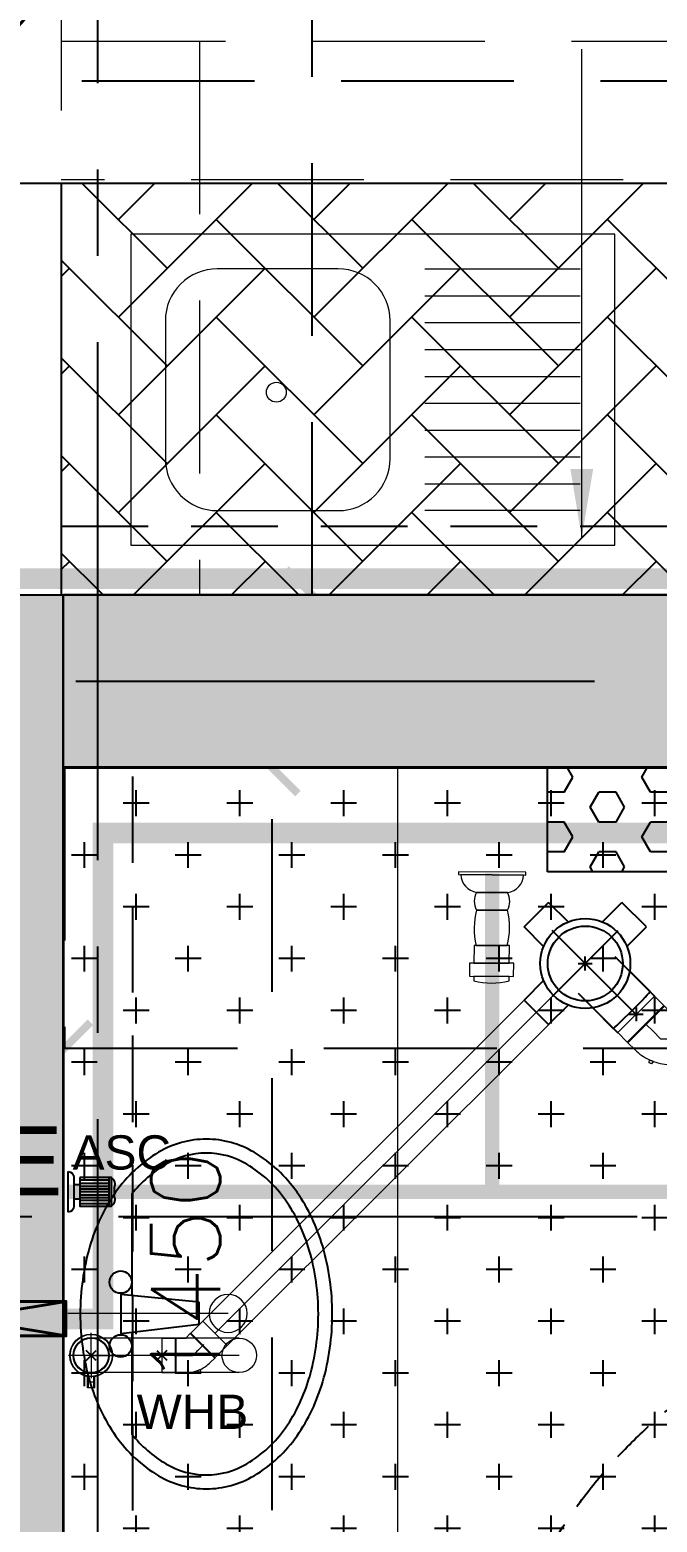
# Model space of a CAD drawing. Header units: millimetres. Extents: x 1135099 to 1230264, y -5736945 to -5695799.
# Drawn here: x 1209802 to 1210709, y -5723017 to -5720856 of the extents above; entities that cross this region are included whole.
import ezdxf

# ---------------------------------------------------------------- set-up
doc = ezdxf.new("R2010")
doc.units = ezdxf.units.MM
doc.header["$LTSCALE"] = 1000
doc.header["$MEASUREMENT"] = 0
for name, pattern in [('2BHK-A - FRONT$1$( Hidden )', [0.375, 0.25, -0.125]), ('2BHK-A - FRONT$1$AUDIT_D_120904163729-0', [0]), ('2BHK-A - FRONT$1$HIDDEN', [0.375, 0.25, -0.125]), ('AUDIT_D_120904163729-0', [0]), ('T8(T9 IS SIMILAR) - DIMENSION & TEXTING$0$( Hidden )', [0.375, 0.25, -0.125]), ('T8(T9 IS SIMILAR) - DIMENSION & TEXTING$0$1', [0]), ('T8(T9 IS SIMILAR) - DIMENSION & TEXTING$0$3BHK-D$0$HIDDEN', [0.375, 0.25, -0.125]), ('T8(T9 IS SIMILAR) - DIMENSION & TEXTING$0$CENTERX2', [101.6, 63.5, -12.7, 12.7, -12.7]), ('T8(T9 IS SIMILAR) - DIMENSION & TEXTING$0$HIDDEN', [0.375, 0.25, -0.125]), ('T8(T9 IS SIMILAR) - DIMENSION & TEXTING$1$AUDIT_D_120904163729-0', [0]), ('T8(T9 IS SIMILAR)$0$$0$HIDDEN', [0.375, 0.25, -0.125]), ('T8(T9 IS SIMILAR)$0$HIDDEN', [0.375, 0.25, -0.125]), ('T8_REFUGE COLUMNS$0$CENTER2', [1.125, 0.75, -0.125, 0.125, -0.125])]:
    doc.linetypes.add(name, pattern=pattern)
doc.layers.get('0').update_dxf_attribs({"linetype": 'AUDIT_D_120904163729-0'})
for name, color, linetype in [('2BHK-A - FRONT$0$$0$LEDGE WALL', 5, 'Continuous'), ('2BHK-A - FRONT$0$a-KIT FIX', 251, 'Continuous'), ('2BHK-A - FRONT$0$A-SANITARY', 2, 'Continuous'), ('2BHK-A - FRONT$0$A-SERVICES CUTOUT', 8, 'Continuous'), ('2BHK-A - FRONT$0$A-TOI SUNK 50MM', 8, 'Continuous'), ('2BHK-A - FRONT$1$A-DECK SUNK 125', 8, 'Continuous'), ('2BHK-A - FRONT$1$A-HATCH -160', 251, '2BHK-A - FRONT$1$AUDIT_D_120904163729-0'), ('T8(T9 IS SIMILAR) - DIMENSION & TEXTING$0$A-DIMENSIONS', 2, 'T8(T9 IS SIMILAR) - DIMENSION & TEXTING$0$HIDDEN'), ('T8(T9 IS SIMILAR) - DIMENSION & TEXTING$0$A-FIRE FIGHTING', 7, 'T8(T9 IS SIMILAR) - DIMENSION & TEXTING$1$AUDIT_D_120904163729-0'), ('T8(T9 IS SIMILAR) - DIMENSION & TEXTING$0$A-PLUMBING', 7, 'T8(T9 IS SIMILAR) - DIMENSION & TEXTING$1$AUDIT_D_120904163729-0'), ('T8(T9 IS SIMILAR) - DIMENSION & TEXTING$0$KITCHEN BLOCK', 255, 'Continuous'), ('T8(T9 IS SIMILAR) - DIMENSION & TEXTING$0$pl-75 dia waste pipe', 3, 'Continuous'), ('T8(T9 IS SIMILAR) - DIMENSION & TEXTING$0$pl-75 dia waste pipe1', 3, 'Continuous'), ('T8(T9 IS SIMILAR) - DIMENSION & TEXTING$0$PL-FITTINGS', 5, 'Continuous'), ('T8(T9 IS SIMILAR) - DIMENSION & TEXTING$0$U-TI-75MM WASTE WATER PIPE', 3, 'Continuous'), ('T8(T9 IS SIMILAR) - DIMENSION & TEXTING$0$U-TI-BOILER', 1, 'T8(T9 IS SIMILAR) - DIMENSION & TEXTING$0$1'), ('T8(T9 IS SIMILAR) - DIMENSION & TEXTING$0$U-TI-TEXT', 7, 'Continuous'), ('T8(T9 IS SIMILAR) - DIMENSION & TEXTING$0$U-TI-WS', 5, 'Continuous'), ('T8_REFUGE COLUMNS$0$A-CENTERLINE', 193, 'T8_REFUGE COLUMNS$0$CENTER2'), ('T8_REFUGE COLUMNS$1$A-RCC COLS', 3, 'Continuous'), ('T8_TYPICAL COLUMNS$0$A-RCC COLS', 3, 'Continuous')]:
    doc.layers.add(name, color=color, linetype=linetype)
for name, color, linetype, lineweight in [('2BHK-A - FRONT$1$a-TOI-fixtures', 251, 'Continuous', 0), ('T8(T9 IS SIMILAR) - DIMENSION & TEXTING$0$furn-1', 7, 'Continuous', 0), ('T8(T9 IS SIMILAR) - DIMENSION & TEXTING$0$pl-50dia waste pie', 6, 'Continuous', 0), ('T8(T9 IS SIMILAR) - DIMENSION & TEXTING$0$pl-50dia waste pipe1', 6, 'Continuous', 0), ('T8(T9 IS SIMILAR) - DIMENSION & TEXTING$0$U-IPD-WS-FIRE', 1, 'Continuous', 40), ('T8(T9 IS SIMILAR) - DIMENSION & TEXTING$0$U-IPD-WS-TEXT', 7, 'Continuous', 0), ('T8(T9 IS SIMILAR) - DIMENSION & TEXTING$1$R0-18-10-2014-T1-1st Podium Floor Plan$0$Text', 2, 'Continuous', 0), ('T8(T9 IS SIMILAR)$0$D&W', 8, 'Continuous', 25), ('T8(T9 IS SIMILAR)$0$SCPL BEAM', 191, 'T8(T9 IS SIMILAR)$0$$0$HIDDEN', 13)]:
    doc.layers.add(name, color=color, linetype=linetype, lineweight=lineweight)
for name, color, linetype, lineweight, true_color in [('T8(T9 IS SIMILAR) - DIMENSION & TEXTING$0$GEB-BEZUG', 2, 'Continuous', 25, 0xffff00), ('T8(T9 IS SIMILAR) - DIMENSION & TEXTING$0$U-IPD-SP-SLEV-50', 7, 'T8(T9 IS SIMILAR) - DIMENSION & TEXTING$0$3BHK-D$0$HIDDEN', 40, 0x2f0dd9), ('T8_REFUGE COLUMNS$1$COL-HATCH', 7, 'Continuous', 25, 0xa3a3a3), ('T8_TYPICAL COLUMNS$0$$0$COL-HATCH', 7, 'Continuous', 25, 0xa3a3a3)]:
    doc.layers.add(name, color=color, linetype=linetype, lineweight=lineweight, true_color=true_color)
doc.styles.add('T8(T9 IS SIMILAR) - DIMENSION & TEXTING$0$arial', font='sanss___.ttf')
doc.styles.add('T8(T9 IS SIMILAR) - DIMENSION & TEXTING$0$Romans 1', font='romans.shx', dxfattribs={"height": 100})
doc.styles.add('T8(T9 IS SIMILAR) - DIMENSION & TEXTING$1$Tahoma', font='tahoma.ttf')
doc.dimstyles.new('T8(T9 IS SIMILAR) - DIMENSION & TEXTING$0$ALPINE S', dxfattribs={"dimscale": 0, "dimtxt": 100, "dimasz": 75, "dimexe": 0, "dimexo": 0, "dimgap": 75, "dimtad": 1, "dimdec": 0, "dimzin": 0, "dimdsep": 46, "dimtxsty": 'T8(T9 IS SIMILAR) - DIMENSION & TEXTING$0$Romans 1', "dimblk": 'T8(T9 IS SIMILAR) - DIMENSION & TEXTING$0$_ArchTick', "dimcen": 0.09, "dimclrd": 256, "dimclre": 256, "dimclrt": 7, "dimadec": 0, "dimazin": 0, "dimtfac": 1, "dimtdec": 0, "dimtofl": 0, "dimtmove": 1, "dimatfit": 0, "dimldrblk": 'T8(T9 IS SIMILAR) - DIMENSION & TEXTING$0$_Open90', "dimfxl": 1, "dimtolj": 1, "dimtzin": 0, "dimarcsym": 0})
doc.dimstyles.new('T8(T9 IS SIMILAR) - DIMENSION & TEXTING$1$SAMATA STD', dxfattribs={"dimtxt": 100, "dimasz": 50, "dimexe": 50, "dimexo": 50, "dimgap": 10, "dimtad": 0, "dimdec": 0, "dimrnd": 5, "dimzin": 0, "dimdsep": 46, "dimtxsty": 'T8(T9 IS SIMILAR) - DIMENSION & TEXTING$1$Tahoma', "dimblk": 'T8(T9 IS SIMILAR) - DIMENSION & TEXTING$1$_Origin2', "dimcen": -50, "dimdle": 50, "dimclrd": 7, "dimclre": 7, "dimclrt": 7, "dimadec": 0, "dimazin": 0, "dimtfac": 1, "dimtdec": 0, "dimtmove": 1, "dimatfit": 3, "dimfxl": 150, "dimtfill": 1, "dimtolj": 1, "dimtzin": 0, "dimlwd": -1, "dimlwe": -1, "dimarcsym": 0})

# ---------------------------------------------------------------- blocks, each defined once
blk = doc.blocks.new('T8(T9 IS SIMILAR) - DIMENSION & TEXTING$0$_ArchTick')
at = {"color": 0, "linetype": 'ByBlock', "const_width": 0.15}
blk.add_lwpolyline([(-0.5, -0.5), (0.5, 0.5)], dxfattribs=at)
blk = doc.blocks.new('*D591')
at = {"layer": 'T8(T9 IS SIMILAR) - DIMENSION & TEXTING$0$A-DIMENSIONS', "linetype": 'T8(T9 IS SIMILAR) - DIMENSION & TEXTING$0$HIDDEN', "lineweight": -2, "transparency": 16777216}
for p, q in [((1207652.3, -5721104.1), (1207652.3, -5720930.6)), ((1211627.3, -5721104.1), (1211627.3, -5720930.6))]:
    blk.add_line(p, q, dxfattribs=at)
at = {"layer": 'T8(T9 IS SIMILAR) - DIMENSION & TEXTING$0$A-DIMENSIONS', "lineweight": -2, "transparency": 16777216}
blk.add_line((1211627.3, -5720930.6), (1207652.3, -5720930.6), dxfattribs=at)
at = {"layer": 'T8(T9 IS SIMILAR) - DIMENSION & TEXTING$0$A-DIMENSIONS', "linetype": 'ByBlock', "lineweight": -2, "transparency": 16777216, "xscale": 75, "yscale": 75, "zscale": 75, "rotation": 180}
blk.add_blockref('T8(T9 IS SIMILAR) - DIMENSION & TEXTING$0$_ArchTick', (1207652.3, -5720930.6), dxfattribs=at)
at = {"layer": 'T8(T9 IS SIMILAR) - DIMENSION & TEXTING$0$A-DIMENSIONS', "linetype": 'ByBlock', "lineweight": -2, "transparency": 16777216, "xscale": 75, "yscale": 75, "zscale": 75}
blk.add_blockref('T8(T9 IS SIMILAR) - DIMENSION & TEXTING$0$_ArchTick', (1211627.3, -5720930.6), dxfattribs=at)
at = {"layer": 'T8(T9 IS SIMILAR) - DIMENSION & TEXTING$0$A-DIMENSIONS', "color": 7, "linetype": 'ByBlock', "transparency": 16777216, "insert": (1209639.8, -5720805.6), "char_height": 100, "attachment_point": 5, "style": 'T8(T9 IS SIMILAR) - DIMENSION & TEXTING$0$Romans 1'}
blk.add_mtext('\\A1;3975', dxfattribs=at)
blk = doc.blocks.new('T8(T9 IS SIMILAR) - DIMENSION & TEXTING$0$_Open90')
at = {"color": 0, "linetype": 'ByBlock', "lineweight": -2}
for p, q in [((-0.5, 0.5), (0, 0)), ((0, 0), (-1, 0)), ((0, 0), (-0.5, -0.5))]:
    blk.add_line(p, q, dxfattribs=at)
blk = doc.blocks.new('*D593')
at = {"layer": 'T8(T9 IS SIMILAR) - DIMENSION & TEXTING$0$A-DIMENSIONS', "linetype": 'T8(T9 IS SIMILAR) - DIMENSION & TEXTING$0$HIDDEN', "lineweight": -2, "transparency": 16777216}
for p, q in [((1210145.7, -5719224.4), (1210210.6, -5719224.4)), ((1210145.7, -5721674.4), (1210210.6, -5721674.4))]:
    blk.add_line(p, q, dxfattribs=at)
at = {"layer": 'T8(T9 IS SIMILAR) - DIMENSION & TEXTING$0$A-DIMENSIONS', "lineweight": -2, "transparency": 16777216}
blk.add_line((1210210.6, -5721674.4), (1210210.6, -5719224.4), dxfattribs=at)
at = {"layer": 'T8(T9 IS SIMILAR) - DIMENSION & TEXTING$0$A-DIMENSIONS', "linetype": 'ByBlock', "lineweight": -2, "transparency": 16777216, "xscale": 75, "yscale": 75, "zscale": 75}
for p, rotation in [((1210210.6, -5719224.4), 90), ((1210210.6, -5721674.4), 270)]:
    blk.add_blockref('T8(T9 IS SIMILAR) - DIMENSION & TEXTING$0$_ArchTick', p, dxfattribs=dict(at, rotation=rotation))
at = {"layer": 'T8(T9 IS SIMILAR) - DIMENSION & TEXTING$0$A-DIMENSIONS', "color": 7, "linetype": 'ByBlock', "transparency": 16777216, "insert": (1210085.6, -5720449.4), "char_height": 100, "attachment_point": 5, "rotation": 90, "style": 'T8(T9 IS SIMILAR) - DIMENSION & TEXTING$0$Romans 1'}
blk.add_mtext('\\A1;2450', dxfattribs=at)
blk = doc.blocks.new('*D503')
at = {"layer": 'T8(T9 IS SIMILAR) - DIMENSION & TEXTING$0$A-DIMENSIONS', "linetype": 'T8(T9 IS SIMILAR) - DIMENSION & TEXTING$0$HIDDEN', "lineweight": -2, "transparency": 16777216}
for p, q in [((1209852.5, -5721924.4), (1209852.5, -5722330.4)), ((1212102.3, -5721924.4), (1212102.3, -5722330.4))]:
    blk.add_line(p, q, dxfattribs=at)
at = {"layer": 'T8(T9 IS SIMILAR) - DIMENSION & TEXTING$0$A-DIMENSIONS', "lineweight": -2, "transparency": 16777216}
blk.add_line((1209852.5, -5722330.4), (1212102.3, -5722330.4), dxfattribs=at)
at = {"layer": 'T8(T9 IS SIMILAR) - DIMENSION & TEXTING$0$A-DIMENSIONS', "linetype": 'ByBlock', "lineweight": -2, "transparency": 16777216, "xscale": 75, "yscale": 75, "zscale": 75, "rotation": 180}
blk.add_blockref('T8(T9 IS SIMILAR) - DIMENSION & TEXTING$0$_ArchTick', (1209852.5, -5722330.4), dxfattribs=at)
at = {"layer": 'T8(T9 IS SIMILAR) - DIMENSION & TEXTING$0$A-DIMENSIONS', "linetype": 'ByBlock', "lineweight": -2, "transparency": 16777216, "xscale": 75, "yscale": 75, "zscale": 75}
blk.add_blockref('T8(T9 IS SIMILAR) - DIMENSION & TEXTING$0$_ArchTick', (1212102.3, -5722330.4), dxfattribs=at)
at = {"layer": 'T8(T9 IS SIMILAR) - DIMENSION & TEXTING$0$A-DIMENSIONS', "color": 7, "linetype": 'ByBlock', "transparency": 16777216, "insert": (1210977.4, -5722205.4), "char_height": 100, "attachment_point": 5, "style": 'T8(T9 IS SIMILAR) - DIMENSION & TEXTING$0$Romans 1'}
blk.add_mtext('\\A1;2250', dxfattribs=at)
blk = doc.blocks.new('*D504')
at = {"layer": 'T8(T9 IS SIMILAR) - DIMENSION & TEXTING$0$A-DIMENSIONS', "lineweight": -2, "transparency": 16777216}
blk.add_line((1210152.6, -5723374), (1210152.6, -5721924.4), dxfattribs=at)
at = {"layer": 'T8(T9 IS SIMILAR) - DIMENSION & TEXTING$0$A-DIMENSIONS', "linetype": 'ByBlock', "lineweight": -2, "transparency": 16777216, "xscale": 75, "yscale": 75, "zscale": 75}
for p, rotation in [((1210152.6, -5721924.4), 90), ((1210152.6, -5723374), 270)]:
    blk.add_blockref('T8(T9 IS SIMILAR) - DIMENSION & TEXTING$0$_ArchTick', p, dxfattribs=dict(at, rotation=rotation))
at = {"layer": 'T8(T9 IS SIMILAR) - DIMENSION & TEXTING$0$A-DIMENSIONS', "color": 7, "linetype": 'ByBlock', "transparency": 16777216, "insert": (1210027.6, -5722649.2), "char_height": 100, "attachment_point": 5, "rotation": 90, "style": 'T8(T9 IS SIMILAR) - DIMENSION & TEXTING$0$Romans 1'}
blk.add_mtext('\\A1;1450', dxfattribs=at)
blk = doc.blocks.new('T8(T9 IS SIMILAR) - DIMENSION & TEXTING$0$A$C7A147FD6')
at = {"layer": 'T8(T9 IS SIMILAR) - DIMENSION & TEXTING$0$U-IPD-SP-SLEV-50', "linetype": 'ByBlock', "elevation": -0.6}
blk.add_lwpolyline([(2402.2, -7322.9), (2102.2, -7322.9), (2102.2, -7372.9), (2402.2, -7372.9), (2402.2, -7322.9), (2102.2, -7372.9), (2402.2, -7372.9), (2102.2, -7322.9)], dxfattribs=at)
at = {"layer": 'T8(T9 IS SIMILAR) - DIMENSION & TEXTING$0$U-IPD-WS-FIRE', "color": 223, "linetype": 'T8(T9 IS SIMILAR) - DIMENSION & TEXTING$0$( Hidden )', "ltscale": 2, "true_color": 0xbd59b9, "const_width": 30, "elevation": -0.6}
for points in [[(-2270, -3502.5), (-90.5, -3502.5), (-90.4, -5317.1), (347.4, -5317), (347.5, -6277.1), (3874.3, -6276.8), (3870.6, -9339), (5673.5, -9338.8), (5673.6, -11094.1), (5502.9, -11095.8)], [(3873.7, -6644.8), (2455.9, -6644.8), (2455.9, -7348.4), (2086, -7348.4), (2086, -8112.8), (1837.2, -8112.1)]]:
    blk.add_lwpolyline(points, dxfattribs=at)
at = {"layer": 'T8(T9 IS SIMILAR) - DIMENSION & TEXTING$0$U-IPD-WS-TEXT', "insert": (2397.4, -7069.4, -1), "char_height": 100, "attachment_point": 3, "rotation": 0.0001, "style": 'T8(T9 IS SIMILAR) - DIMENSION & TEXTING$0$arial'}
blk.add_mtext_dynamic_manual_height_columns('50MM%%C SLEEVE', width=1876.047, gutter_width=0.75, heights=[0], dxfattribs=at)
blk = doc.blocks.new('T8(T9 IS SIMILAR) - DIMENSION & TEXTING$0$Einfügepunkt')
at = {"layer": 'T8(T9 IS SIMILAR) - DIMENSION & TEXTING$0$GEB-BEZUG'}
for p, q in [((-7.1, -7.1), (7.1, 7.1)), ((-7.1, 7.1), (7.1, -7.1))]:
    blk.add_line(p, q, dxfattribs=at)
blk = doc.blocks.new('T8(T9 IS SIMILAR) - DIMENSION & TEXTING$0$388.001.00.1_G')
at = {"layer": 'T8(T9 IS SIMILAR) - DIMENSION & TEXTING$0$U-TI-75MM WASTE WATER PIPE', "ltscale": 5}
for p, q in [((-25.1, 60.1), (-25.1, 100)), ((-25.1, 100), (25.1, 100)), ((25.1, 60.1), (25.1, 100)), ((0, 0), (0, 67.6)), ((-60.1, 25.1), (-100, 25.1)), ((-100, -25.1), (-100, 25.1)), ((60.1, 25.1), (100, 25.1)), ((100, -25.1), (100, 25.1)), ((0, 0), (-67.6, 0)), ((0, 0), (0, 2.5)), ((0, 0), (0, -67.6)), ((0, 0), (67.6, 0)), ((0, 0), (-2.5, 0)), ((0, 0), (0, -2.5)), ((0, 0), (2.5, 0)), ((-60.1, -25.1), (-100, -25.1)), ((60.1, -25.1), (100, -25.1)), ((-37.7, -53.1), (-37.7, -95)), ((37.7, -53.1), (37.7, -95))]:
    blk.add_line(p, q, dxfattribs=at)
for radius in [65.1, 54.2]:
    blk.add_circle((0, 0), radius, dxfattribs=at)
blk.add_ellipse((0, -95), major_axis=(37.7, 0), ratio=0.026177, start_param=3.141593, end_param=6.283185, dxfattribs=at)
blk.add_blockref('T8(T9 IS SIMILAR) - DIMENSION & TEXTING$0$Einfügepunkt', (0, 0), dxfattribs=at)
blk = doc.blocks.new('T8(T9 IS SIMILAR) - DIMENSION & TEXTING$0$365.045.16.1_A')
at = {"lineweight": 13, "ltscale": 25}
for p, q in [((-61.9, 8.8), (-8.8, 61.9)), ((8.3, 44.7), (-44.7, -8.3)), ((-43.7, -9.4), (9.4, 43.7)), ((8.3, 43.7), (-43.7, -8.3)), ((8.3, 44.7), (-8.8, 61.9)), ((8.3, 43.7), (8.3, 44.7)), ((8.3, 43.7), (9.4, 43.7)), ((15.5, 37.5), (9.4, 43.7)), ((-44.7, -8.3), (-61.9, 8.8)), ((-17.1, 17.1), (-18.9, 18.9)), ((0, 0), (-17.1, 17.1)), ((-9.2, 9.2), (-11, 11)), ((0, -15.5), (0, 0)), ((34.7, 16.5), (30.6, 16)), ((36.3, 12.9), (32.9, 10.3)), ((34.7, 16.5), (36.3, 12.9)), ((-43.7, -8.3), (-44.7, -8.3)), ((-43.7, -8.3), (-43.7, -9.4)), ((-37.5, -15.5), (-43.7, -9.4)), ((-37.5, -29.3), (-37.5, -15.5)), ((0, -29.3), (0, -15.5)), ((37.5, -29.3), (37.5, -15.5)), ((-36.7, -30), (-37.5, -29.3)), ((37.5, -29.3), (-37.5, -29.3)), ((-36.7, -30), (-37.5, -30.7)), ((-37.5, -50), (-37.5, -30.7)), ((-37.5, -30.7), (37.5, -30.7)), ((-36.7, -30), (36.8, -30)), ((0, -31.8), (0, -29.3)), ((36.8, -30), (37.5, -29.3)), ((36.8, -30), (37.5, -30.7)), ((37.5, -50), (37.5, -30.7)), ((-37.5, -50), (37.5, -50)), ((0, -50), (-2.5, -50)), ((0, -50), (0, -47.5)), ((0, -50), (0, -52.5)), ((0, -50), (2.5, -50))]:
    blk.add_line(p, q, dxfattribs=at)
for start, end in [(24.8604, 45), (0, 20.1396)]:
    blk.add_arc((-37.5, -15.5), 75, start, end, dxfattribs=at)
blk.add_open_spline([(32.9, 10.3), (32.9, 10.3), (32.9, 10.3), (32.8, 10.5), (32.8, 10.6), (32.6, 11), (32.4, 11.3), (32.2, 11.9), (32.1, 12.1), (31.9, 12.6), (31.8, 12.8), (31.6, 13.2), (31.6, 13.4), (31.4, 13.8), (31.3, 14), (31.1, 14.6), (31, 14.9), (30.8, 15.4), (30.7, 15.6), (30.6, 15.9), (30.6, 16), (30.6, 16)], degree=3, knots=[-0.9758327, -0.9758327, -0.9758327, -0.9758327, -0.8930469, -0.8930469, -0.7796093, -0.7796093, -0.6561479, -0.6561479, -0.5667077, -0.5667077, -0.5007206, -0.5007206, -0.4380575, -0.4380575, -0.3616519, -0.3616519, -0.247098, -0.247098, -0.1245121, -0.1245121, 0, 0, 0, 0], dxfattribs=at)
blk.add_blockref('T8(T9 IS SIMILAR) - DIMENSION & TEXTING$0$Einfügepunkt', (0, -50), dxfattribs=at)
blk = doc.blocks.new('T8(T9 IS SIMILAR) - DIMENSION & TEXTING$0$361.771.16.1_G')
at = {"lineweight": 13, "ltscale": 25}
for p, q in [((0, 0), (0, 32.8)), ((-47, 5.2), (-30.6, 5.2)), ((-47, -5.2), (-47, 5.2)), ((-47, 3.7), (-30.8, 3.7)), ((-38, 3.7), (-38, -3.8)), ((-30.8, 3.7), (-38, 3.7)), ((-47, -3.7), (-30.8, -3.7)), ((-47, -5.2), (-30.6, -5.2)), ((-38, -3.8), (-30.8, -3.8)), ((0, 0), (-32.8, 0)), ((0, 0), (0, -32.8)), ((0, 0), (32.8, 0))]:
    blk.add_line(p, q, dxfattribs=at)
for radius in [31, 30.3, 26, 25]:
    blk.add_circle((0, 0), radius, dxfattribs=at)
blk.add_blockref('T8(T9 IS SIMILAR) - DIMENSION & TEXTING$0$Einfügepunkt', (0, 0), dxfattribs=at)
blk = doc.blocks.new('T8(T9 IS SIMILAR) - DIMENSION & TEXTING$0$361.045.16.1_A')
at = {"ltscale": 25}
for p, q in [((-49.5, 14.1), (-14.1, 49.5)), ((3.2, 32.2), (-14.1, 49.5)), ((3.2, 32.2), (-32.2, -3.2)), ((-31.5, -3.9), (3.9, 31.5)), ((3.2, 31.5), (-31.5, -3.2)), ((3.2, 31.5), (3.2, 32.2)), ((3.2, 31.5), (3.9, 31.5)), ((10.4, 25), (3.9, 31.5)), ((-32.2, -3.2), (-49.5, 14.1)), ((-13.8, 13.8), (-15.6, 15.6)), ((0, 0), (-13.8, 13.8)), ((-5.6, 5.6), (-7.3, 7.3)), ((0, -10.4), (0, 0)), ((23.4, 11.3), (20.3, 10.9)), ((24.5, 8.5), (22, 6.6)), ((23.4, 11.3), (24.5, 8.5)), ((-31.5, -3.2), (-32.2, -3.2)), ((-31.5, -3.2), (-31.5, -3.9)), ((-25, -10.4), (-31.5, -3.9)), ((-25, -24.5), (-25, -10.4)), ((0, -24.5), (0, -10.4)), ((25, -24.5), (25, -10.4)), ((-24.5, -25), (-25, -24.5)), ((25, -24.5), (-25, -24.5)), ((-24.5, -25), (-25, -25.5)), ((-25, -45), (-25, -25.5)), ((-25, -25.5), (25, -25.5)), ((-24.5, -25), (24.5, -25)), ((0, -27), (0, -24.5)), ((0, -45), (0, -42.5)), ((24.5, -25), (25, -24.5)), ((24.5, -25), (25, -25.5)), ((25, -45), (25, -25.5)), ((-25, -45), (25, -45)), ((0, -45), (-2.5, -45)), ((0, -45), (0, -47.5)), ((0, -45), (2.5, -45))]:
    blk.add_line(p, q, dxfattribs=at)
for start, end in [(25.1575, 45), (0, 19.8425)]:
    blk.add_arc((-25, -10.4), 50, start, end, dxfattribs=at)
blk.add_open_spline([(22, 6.6), (22, 6.6), (22, 6.6), (22, 6.8), (21.9, 6.9), (21.8, 7.2), (21.7, 7.4), (21.5, 7.8), (21.4, 8), (21.3, 8.3), (21.2, 8.5), (21.1, 8.8), (21, 8.9), (20.9, 9.3), (20.8, 9.4), (20.7, 9.8), (20.6, 10.1), (20.4, 10.5), (20.4, 10.6), (20.3, 10.8), (20.3, 10.9), (20.3, 10.9)], degree=3, knots=[-0.7326885, -0.7326885, -0.7326885, -0.7326885, -0.6703276, -0.6703276, -0.5851203, -0.5851203, -0.4924215, -0.4924215, -0.4253679, -0.4253679, -0.3759063, -0.3759063, -0.3289293, -0.3289293, -0.2716255, -0.2716255, -0.1856359, -0.1856359, -0.0935578, -0.0935578, 0, 0, 0, 0], dxfattribs=at)
blk.add_blockref('T8(T9 IS SIMILAR) - DIMENSION & TEXTING$0$Einfügepunkt', (0, -45), dxfattribs=at)
blk = doc.blocks.new('T8(T9 IS SIMILAR) - DIMENSION & TEXTING$0$ASC')
at = {"layer": 'T8(T9 IS SIMILAR) - DIMENSION & TEXTING$0$U-TI-BOILER'}
for points in [[(631187.5649, 41364.6039), (631187.5289, 41364.6039), (631187.5289, 41364.6399), (631187.5289, 41364.6435), (631187.5649, 41364.6435), (631187.5649, 41364.6039)], [(631187.54, 41364.6471), (631187.5537, 41364.6471)], [(631187.5649, 41364.6399), (631187.5289, 41364.6399)], [(631187.5325, 41364.6039), (631187.5325, 41364.6399)], [(631187.5361, 41364.6399), (631187.5361, 41364.6039)], [(631187.5397, 41364.6039), (631187.5397, 41364.6399)], [(631187.5433, 41364.6039), (631187.5433, 41364.6399)], [(631187.5469, 41364.6399), (631187.5469, 41364.6039)], [(631187.5505, 41364.6039), (631187.5505, 41364.6399)], [(631187.5541, 41364.6039), (631187.5541, 41364.6399)], [(631187.5577, 41364.6039), (631187.5577, 41364.6399)], [(631187.5613, 41364.6399), (631187.5613, 41364.6039)], [(631187.5217, 41364.5895), (631187.5721, 41364.5895)], [(631187.5649, 41364.5967), (631187.5289, 41364.5967)], [(631187.5379, 41364.6039), (631187.5379, 41364.5967)], [(631187.5559, 41364.5967), (631187.5559, 41364.6039)]]:
    blk.add_lwpolyline(points, dxfattribs=at)
for centre, radius, start, end in [((631187.5374, 41364.6384), 0.00911, 72.8198, 145.9406), ((631187.5563, 41364.6384), 0.00911, 34.0594, 107.1803), ((631187.5289, 41364.5895), 0.0072, 90, 180), ((631187.5649, 41364.5895), 0.0072, 0, 90)]:
    blk.add_arc(centre, radius, start, end, dxfattribs=at)
blk = doc.blocks.new('T8(T9 IS SIMILAR) - DIMENSION & TEXTING$0$TT')
at = {"layer": 'T8(T9 IS SIMILAR) - DIMENSION & TEXTING$0$furn-1', "color": 7}
for points in [[(107723.9776, -2189.2267), (107723.9776, -2189.239), (107723.9735, -2189.239), (107723.9407, -2189.2391), (107723.9366, -2189.2391), (107723.9366, -2189.2268)], [(107723.9735, -2189.239), (107723.9736, -2189.2554), (107723.9408, -2189.2555), (107723.9407, -2189.2391)], [(107723.9885, -2189.321), (107723.9885, -2189.3236), (107723.9262, -2189.3238), (107723.9262, -2189.3212)]]:
    blk.add_lwpolyline(points, close=True, dxfattribs=at)
for points in [[(107723.9735, -2189.2226), (107723.9735, -2189.2267), (107723.9407, -2189.2268), (107723.9407, -2189.2227, -0.125089)], [(107723.9715, -2189.2554, -0.124286), (107723.9716, -2189.2882), (107723.9429, -2189.2883, -0.124286), (107723.9428, -2189.2555)], [(107723.9716, -2189.2882, -0.25), (107723.9717, -2189.3046), (107723.9429, -2189.3047, -0.25), (107723.9429, -2189.2883)], [(107723.9717, -2189.3046, -0.353887), (107723.9865, -2189.321), (107723.9282, -2189.3212, -0.353887), (107723.9429, -2189.3047)]]:
    blk.add_lwpolyline(points, format="xyb", close=True, dxfattribs=at)
blk = doc.blocks.new('T8(T9 IS SIMILAR) - DIMENSION & TEXTING$0$A$C77D62699')
at = {"layer": 'T8(T9 IS SIMILAR) - DIMENSION & TEXTING$0$pl-50dia waste pipe1', "color": 12, "linetype": 'T8(T9 IS SIMILAR) - DIMENSION & TEXTING$0$CENTERX2'}
for p, q in [((2617.7, -8869.3, 0.6), (3108.2, -8378.9, 0.6)), ((2652.9, -8901.1, 0.7), (2438.8, -8901.1, 0.7))]:
    blk.add_line(p, q, dxfattribs=at)
at = {"layer": 'T8(T9 IS SIMILAR) - DIMENSION & TEXTING$0$pl-50dia waste pipe1'}
for p, q in [((2600.1, -8851.6, 0.6), (3064.8, -8386.9, 0.6)), ((2635.4, -8887, 0.6), (3100.3, -8422.3, 0.6)), ((2652.9, -8876.1, 0.7), (2438.8, -8876.1, 0.7)), ((2652.9, -8926.1, 0.7), (2438.8, -8926.1, 0.7))]:
    blk.add_line(p, q, dxfattribs=at)
at = {"layer": 'T8(T9 IS SIMILAR) - DIMENSION & TEXTING$0$pl-50dia waste pipe1', "ltscale": 0.1}
for centre in [(2438.8, -8901.1, 0.7), (2652.9, -8901.1, 0.7)]:
    blk.add_circle(centre, 25, dxfattribs=at)
at = {"layer": 'T8(T9 IS SIMILAR) - DIMENSION & TEXTING$0$pl-75 dia waste pipe1'}
for p, q in [((3196.1, -8323.8, 0.8), (3253.3, -8381, 0.8)), ((3143.1, -8376.8, 0.8), (3200.3, -8434, 0.8))]:
    blk.add_line(p, q, dxfattribs=at)
at = {"layer": 'T8(T9 IS SIMILAR) - DIMENSION & TEXTING$0$pl-75 dia waste pipe1', "color": 12, "linetype": 'T8(T9 IS SIMILAR) - DIMENSION & TEXTING$0$CENTERX2'}
blk.add_line((3169.6, -8350.3, 0.8), (3226.8, -8407.5, 0.8), dxfattribs=at)
at = {"layer": 'T8(T9 IS SIMILAR) - DIMENSION & TEXTING$0$U-TI-WS', "lineweight": 40, "ltscale": 0.01, "const_width": 20.5}
blk.add_lwpolyline([(3018.6, -8203.4), (3018.6, -8664.4)], dxfattribs=at)
at = {"layer": 'T8(T9 IS SIMILAR) - DIMENSION & TEXTING$0$U-TI-WS', "lineweight": 40, "ltscale": 0.01, "const_width": 20.5, "elevation": 0}
blk.add_lwpolyline([(2405.4, -8664.4), (5092.9, -8664.4)], dxfattribs=at)
at = {"layer": 'T8(T9 IS SIMILAR) - DIMENSION & TEXTING$0$furn-1', "xscale": -1559.587183977623, "yscale": 1559.587183977623, "zscale": 1559.587183977623, "rotation": 179.775067412385}
blk.add_blockref('T8(T9 IS SIMILAR) - DIMENSION & TEXTING$0$TT', (-168013994.4, -2763061.9), dxfattribs=at)
at = {"layer": 'T8(T9 IS SIMILAR) - DIMENSION & TEXTING$0$KITCHEN BLOCK', "xscale": -1164.279916331981, "yscale": 1164.279916331981, "zscale": 1164.279916331981, "rotation": 270.0030675117133}
blk.add_blockref('T8(T9 IS SIMILAR) - DIMENSION & TEXTING$0$ASC', (-48118211.2, -734890226, 0), dxfattribs=at)
at = {"layer": 'T8(T9 IS SIMILAR) - DIMENSION & TEXTING$0$pl-50dia waste pie', "ltscale": 0.1, "xscale": 1.000020158935082, "yscale": 1.000020158935082, "zscale": 1.000020158935082, "rotation": 270}
blk.add_blockref('T8(T9 IS SIMILAR) - DIMENSION & TEXTING$0$361.045.16.1_A', (2585.9, -8901.1, 0.6), dxfattribs=at)
at = {"layer": 'T8(T9 IS SIMILAR) - DIMENSION & TEXTING$0$pl-50dia waste pie', "xscale": 1.000020158935082, "yscale": 1.000020158935082, "zscale": 1.000020158935082, "rotation": 90}
blk.add_blockref('T8(T9 IS SIMILAR) - DIMENSION & TEXTING$0$361.771.16.1_G', (2438.8, -8901.2, 0.7), dxfattribs=at)
at = {"layer": 'T8(T9 IS SIMILAR) - DIMENSION & TEXTING$0$pl-75 dia waste pipe', "ltscale": 0.1, "xscale": 1.000020158935082, "yscale": 1.000020158935082, "zscale": 1.000020158935082, "rotation": 225.0000000000001}
blk.add_blockref('T8(T9 IS SIMILAR) - DIMENSION & TEXTING$0$365.045.16.1_A', (3262.2, -8442.8, 0), dxfattribs=at)
at = {"layer": 'T8(T9 IS SIMILAR) - DIMENSION & TEXTING$0$PL-FITTINGS', "xscale": 1.000020158935082, "yscale": 1.000020158935082, "zscale": 1.000020158935082, "rotation": 45.00000000000014}
blk.add_blockref('T8(T9 IS SIMILAR) - DIMENSION & TEXTING$0$388.001.00.1_G', (3153.2, -8333.9, 0.6), dxfattribs=at)
at = {"layer": 'T8(T9 IS SIMILAR) - DIMENSION & TEXTING$0$U-TI-TEXT', "style": 'T8(T9 IS SIMILAR) - DIMENSION & TEXTING$0$arial'}
for s, p in [('ASC', (2411.9, -8632.1, 0.8)), ('WHB', (2504.5, -9007.6, 0.8))]:
    blk.add_text(s, height=49.53, rotation=359.9999, dxfattribs=at).set_placement(p)
blk = doc.blocks.new('T8(T9 IS SIMILAR) - DIMENSION & TEXTING$1$_Origin2')
at = {"color": 0, "linetype": 'ByBlock', "lineweight": -2}
blk.add_line((-0.5, 0), (-1, 0), dxfattribs=at)
for radius in [0.5, 0.25]:
    blk.add_circle((0, 0), radius, dxfattribs=at)
blk = doc.blocks.new('T8_REFUGE COLUMNS')
at = {"layer": 'T8_REFUGE COLUMNS$1$COL-HATCH', "linetype": 'ByBlock'}
h = blk.add_hatch(color=256, dxfattribs=at)
h.dxf.hatch_style = 1
h.paths.add_polyline_path([(1209602.1, -5723474.9), (1209852.1, -5723474.9), (1209852.1, -5721674.9), (1209602.1, -5721674.9)])
at = {"layer": 'T8_REFUGE COLUMNS$0$A-CENTERLINE'}
for p, q in [((1209902.1, -5728808.5), (1209902.1, -5698573.6)), ((1217370.3, -5721799.9), (1182156.9, -5721799.9)), ((1217431.8, -5722574.9), (1182156.9, -5722574.9))]:
    blk.add_line(p, q, dxfattribs=at)
at = {"layer": 'T8_REFUGE COLUMNS$1$A-RCC COLS', "linetype": 'ByBlock'}
blk.add_lwpolyline([(1209602.1, -5723474.9), (1209852.1, -5723474.9), (1209852.1, -5721674.9), (1209602.1, -5721674.9)], close=True, dxfattribs=at)
blk = doc.blocks.new('T8_TYPICAL COLUMNS')
at = {"layer": 'T8_TYPICAL COLUMNS$0$$0$COL-HATCH', "linetype": 'ByBlock'}
h = blk.add_hatch(color=256, dxfattribs=at)
h.dxf.hatch_style = 1
h.paths.add_polyline_path([(1200282.2, -5721924), (1202692.3, -5721924), (1202692.3, -5721674), (1200282.2, -5721674)])
h.paths.add_polyline_path([(1209852.3, -5721674), (1212262.3, -5721674), (1212262.3, -5721924), (1209852.3, -5721924)])
at = {"layer": 'T8_TYPICAL COLUMNS$0$A-RCC COLS', "linetype": 'ByBlock'}
blk.add_lwpolyline([(1209852.3, -5721674), (1212262.3, -5721674), (1212262.3, -5721924), (1209852.3, -5721924)], close=True, dxfattribs=at)
blk.add_blockref('T8_REFUGE COLUMNS', (0, 0), dxfattribs=at)
blk = doc.blocks.new('2BHK-A - FRONT$0$SINK1-flat-1')
at = {"layer": '2BHK-A - FRONT$1$a-TOI-fixtures'}
for p, q in [((-275, -50), (-50, -50)), ((-275, -88.9), (-50, -88.9)), ((-275, -127.8), (-50, -127.8)), ((-275, -166.7), (-50, -166.7)), ((-275, -205.6), (-50, -205.6)), ((-275, -244.4), (-50, -244.4)), ((-275, -283.3), (-50, -283.3)), ((-275, -322.2), (-50, -322.2)), ((-275, -361.1), (-50, -361.1)), ((-50, -400), (-275, -400))]:
    blk.add_line(p, q, dxfattribs=at)
blk.add_lwpolyline([(-700, 0), (-700, -450), (0, -450), (0, 0)], close=True, dxfattribs=at)
blk.add_lwpolyline([(-400, -50), (-575, -50, 0.414214), (-650, -125), (-650, -325, 0.414214), (-575, -400), (-400, -400, 0.414214), (-325, -325), (-325, -125, 0.414214)], format="xyb", close=True, dxfattribs=at)
at = {"layer": '2BHK-A - FRONT$1$a-TOI-fixtures', "linetype": 'Continuous'}
blk.add_circle((-489.5, -228.6), 14.4, dxfattribs=at)
blk = doc.blocks.new('2BHK-A - FRONT$0$WB1')
at = {"layer": '2BHK-A - FRONT$0$A-SANITARY', "color": 0, "ltscale": 1000}
for p, q in [((190074.4, -1779394.5), (190063, -1779507.9)), ((190106.8, -1779394.5), (190119.9, -1779507.9)), ((189917.5, -1779491.7), (190064.6, -1779491.7)), ((190118, -1779491.7), (190265.4, -1779491.7)), ((190061.5, -1779507.9), (190121.4, -1779507.9))]:
    blk.add_line(p, q, dxfattribs=at)
at = {"layer": '2BHK-A - FRONT$0$A-SANITARY', "color": 0}
blk.add_line((190106.8, -1779394.5), (190074.4, -1779394.5), dxfattribs=at)
for centre, major_axis, start_param, end_param in [((190067.1, -1779471.3), (-69.6, 256.7), 0.015739, 0.342992), ((190091.4, -1779555.7), (-92.6, 341.5), 6.018375, 6.298924), ((190091.4, -1779555.7), (-92.6, 341.5), 5.737826, 6.018375), ((190115.8, -1779471.3), (-69.6, 256.7), 5.410573, 5.737826), ((190067.1, -1779471.3), (-64.3, 237.2), 0.015739, 0.342992), ((190091.4, -1779555.7), (-87.3, 322), 6.018375, 6.298924), ((190091.4, -1779555.7), (-87.3, 322), 5.737826, 6.018375), ((190115.8, -1779471.3), (-64.3, 237.2), 5.410573, 5.737826), ((190030, -1779417.8), (-52.6, 193.9), 0.342992, 0.768932), ((190152.9, -1779417.8), (-52.6, 193.9), 4.984633, 5.410573), ((190030, -1779417.8), (-47.3, 174.4), 0.342992, 0.768932), ((190152.9, -1779417.8), (-47.3, 174.4), 4.984633, 5.410573), ((189973.2, -1779384.1), (-35.3, 130.2), 0.768932, 1.305986), ((189973.2, -1779384.1), (-30, 110.7), 0.768932, 1.305986), ((190209.6, -1779384.1), (-30, 110.7), 4.447579, 4.984633), ((190209.6, -1779384.1), (-35.3, 130.2), 4.447579, 4.984633), ((189973.2, -1779384.1), (-35.3, 130.2), 1.305986, 1.84304), ((189973.2, -1779384.1), (-30, 110.7), 1.305986, 1.84304), ((190209.6, -1779384.1), (-30, 110.7), 3.910525, 4.447579), ((190209.6, -1779384.1), (-35.3, 130.2), 3.910525, 4.447579), ((190030, -1779350.3), (-52.6, 193.9), 1.84304, 2.268981), ((190030, -1779350.3), (-47.3, 174.4), 1.84304, 2.20494), ((190152.9, -1779350.3), (-47.3, 174.4), 3.548625, 3.910525), ((190152.9, -1779350.3), (-52.6, 193.9), 3.484585, 3.910525), ((190045.3, -1779507.9), (-4.2, 15.6), 6.018375, 12.30156), ((190137.6, -1779507.9), (-4.2, 15.6), 6.018375, 12.30156), ((190067.1, -1779296.9), (-69.6, 256.7), 2.268981, 2.596234), ((190115.8, -1779296.9), (-69.6, 256.7), 3.157331, 3.484585), ((190091.4, -1779212.5), (-92.6, 341.5), 2.596234, 2.876783), ((190091.4, -1779212.5), (-92.6, 341.5), 2.876783, 3.157331)]:
    blk.add_ellipse(centre, major_axis=major_axis, ratio=1, start_param=start_param, end_param=end_param, dxfattribs=at)
blk = doc.blocks.new('2BHK-A - FRONT')
at = {"layer": '2BHK-A - FRONT$0$A-TOI SUNK 50MM'}
h = blk.add_hatch(dxfattribs=at)
h.set_pattern_fill('CROSS', color=256, scale=300, style=0)
h.set_pattern_definition([(0, (0, -0.9), (75, 75), [37.5, -112.5]), (90, (18.75, -19.65), (-75, 75), [37.5, -112.5])])
h.paths.add_polyline_path([(1142149.5, -5723374.6), (1144599.5, -5723374.6), (1144599.5, -5721924.9), (1142149.5, -5721924.9)])
h.paths.add_polyline_path([(1148199.2, -5723374.6), (1145949.5, -5723374.6), (1145949.5, -5721924.9), (1148199.2, -5721924.9)])
at = {"layer": '2BHK-A - FRONT$1$A-DECK SUNK 125'}
h = blk.add_hatch(dxfattribs=at)
h.set_pattern_fill('AR-HBONE', color=256, scale=25)
h.set_pattern_definition([(45, (0, -0.55), (1e-14, 141.4213562), [300, -100]), (135, (70.71, 70.16), (1e-14, 141.4213562), [300, -100])])
h.paths.add_polyline_path([(1148202.1, -5721078.3), (1146424.5, -5721079.1), (1146424.5, -5721574.6), (1146939.2, -5721574.6), (1146939.2, -5721674.6), (1148202.1, -5721674.6)])
at = {"layer": '2BHK-A - FRONT$1$A-HATCH -160', "linetype": 'ByBlock'}
h = blk.add_hatch(dxfattribs=at)
h.set_pattern_fill('ANSI32', color=256, scale=150)
h.set_pattern_definition([(45, (0, -0.55), (-39.77475644, 39.77475644), []), (45, (26.517, -0.55), (-39.77475644, 39.77475644), [])])
h.paths.add_polyline_path([(1145269.9, -5728524.2), (1145269.9, -5728684.2), (1144639.8, -5728684.2), (1144639.8, -5726829.5), (1144799.8, -5726829.5), (1144799.8, -5728524.2)])
h.paths.add_polyline_path([(1148934.5, -5727449.8), (1148934.5, -5727609.8), (1147999.5, -5727609.8), (1147999.5, -5727009.5), (1148159.5, -5727009.5), (1148159.5, -5727449.8)])
h.paths.add_polyline_path([(1147999.5, -5728684.2), (1147999.5, -5728524.2), (1147369.9, -5728524.2), (1147369.9, -5728684.2)])
edge = h.paths.add_edge_path()
edge.add_line((1151334.5, -5727449.8), (1151779.5, -5727449.8))
edge.add_line((1151779.5, -5727449.8), (1151779.5, -5727609.8))
edge.add_line((1151704.5, -5727609.8), (1151334.5, -5727609.8))
edge.add_line((1151334.5, -5727609.8), (1151334.5, -5727449.8))
h.paths.add_polyline_path([(1146264.5, -5719573.8), (1146424.5, -5719573.8), (1146424.5, -5719224.6), (1146264.5, -5719224.6)])
h.paths.add_polyline_path([(1145549.4, -5721834.4), (1145788.9, -5721834.4), (1145790, -5721674.6), (1145549.4, -5721674.6)])
h.paths.add_polyline_path([(1145949.5, -5721924.2), (1145949.5, -5722524.6), (1145789.5, -5722524.6), (1145789.5, -5721924.2)])
h.paths.add_polyline_path([(1144599.5, -5721924.6), (1144759.5, -5721924.6), (1144762, -5722524.6), (1144602, -5722524.6)])
h.paths.add_polyline_path([(1144599.5, -5723474.6), (1144599.5, -5723174.6), (1144759.5, -5723174.6), (1144759.5, -5723314.6), (1145789.5, -5723314.6), (1145789.5, -5723174.6), (1145949.5, -5723174.6), (1145949.5, -5723474.2)])
h = blk.add_hatch(dxfattribs=at)
h.set_pattern_fill('HEX', color=256, scale=200)
h.paths.add_polyline_path([(1147499.5, -5722074.9), (1147499.5, -5721924.6), (1147199.7, -5721924.6), (1147199.7, -5721924.6), (1146749.3, -5721924.6), (1146749.3, -5722074.9)])
at = {"color": 0, "linetype": '2BHK-A - FRONT$1$( Hidden )', "ltscale": 0.25}
blk.add_arc((1146849.2, -5723433), 750, 0.0347, 87.627, dxfattribs=at)
at = {"layer": '2BHK-A - FRONT$0$$0$LEDGE WALL', "linetype": '2BHK-A - FRONT$1$HIDDEN', "ltscale": 0.5}
blk.add_line((1148099.2, -5723374.6), (1148099.2, -5721924.9), dxfattribs=at)
blk.add_lwpolyline([(1148202.1, -5721674.6), (1148202.1, -5721574.6), (1147239.2, -5721574.6)], dxfattribs=at)
at = {"layer": '2BHK-A - FRONT$0$$0$LEDGE WALL'}
blk.add_lwpolyline([(1147499.5, -5722074.9), (1147499.5, -5721924.6), (1146749.3, -5721924.6), (1146749.3, -5722074.9)], close=True, dxfattribs=at)
at = {"layer": '2BHK-A - FRONT$0$a-KIT FIX', "color": 1}
blk.add_line((1147239.2, -5721078.7), (1150399.5, -5721078.3), dxfattribs=at)
at = {"layer": '2BHK-A - FRONT$0$A-SERVICES CUTOUT', "ltscale": 5}
blk.add_lwpolyline([(1148202.1, -5721078.3), (1146424.5, -5721079.1), (1146424.5, -5721574.6), (1146939.2, -5721574.6), (1146939.2, -5721674.6), (1148202.1, -5721674.6)], close=True, dxfattribs=at)
at = {"layer": '2BHK-A - FRONT$0$A-TOI SUNK 50MM'}
blk.add_lwpolyline([(1148199.2, -5723374.6), (1145949.5, -5723374.6), (1145949.5, -5721924.9), (1148199.2, -5721924.9)], close=True, dxfattribs=at)
at = {"layer": '2BHK-A - FRONT$1$a-TOI-fixtures'}
blk.add_line((1147715.8, -5723375.9), (1147716, -5721924.9), dxfattribs=at)
at = {"layer": '2BHK-A - FRONT$1$a-TOI-fixtures', "extrusion": (-3.53358e-09, 2.53027e-07, 1)}
blk.add_line((1147961.3, -5722714.2, 0), (1148192.9, -5722714.2, 0), dxfattribs=at)
blk.add_circle((1147961.3, -5722714.2, -1.5), 27.5, dxfattribs=at)
at = {"layer": '2BHK-A - FRONT$0$a-KIT FIX', "extrusion": (0, 0, -1), "zscale": -1}
blk.add_blockref('2BHK-A - FRONT$0$SINK1-flat-1', (-1147402.1, -5721152.1), dxfattribs=at)
at = {"layer": '2BHK-A - FRONT$1$a-TOI-fixtures', "extrusion": (-8.33267e-18, 2.28211e-17, -1), "zscale": -1, "rotation": 270.0082880866066}
blk.add_blockref('2BHK-A - FRONT$0$WB1', (631363.7, -5532366.2, 0), dxfattribs=at)
blk = doc.blocks.new('T8(T9 IS SIMILAR)')
at = {"layer": 'T8(T9 IS SIMILAR)$0$SCPL BEAM', "linetype": 'T8(T9 IS SIMILAR)$0$HIDDEN'}
for p, q in [((1209849, -5719223.4, 2.9), (1209849.1, -5721673.5, 2.2)), ((1211586.9, -5720873.4, 1.9), (1209849.1, -5720873.5, 2.5)), ((1210049.1, -5720873.5, 2.4), (1210049.1, -5721673.5, 2.2)), ((1211786.9, -5721073.4, -0.5), (1209849.1, -5721073.5, 2.4))]:
    blk.add_line(p, q, dxfattribs=at)
at = {"layer": 'T8(T9 IS SIMILAR)$0$D&W', "linetype": 'ByBlock'}
blk.add_blockref('T8_TYPICAL COLUMNS', (0, 0), dxfattribs=at)
at = {"layer": 'T8(T9 IS SIMILAR)$0$D&W', "linetype": 'ByBlock', "xscale": -1}
blk.add_blockref('2BHK-A - FRONT', (2358051.8, -0.4), dxfattribs=at)
blk = doc.blocks.new('T8(T9 IS SIMILAR) - DIMENSION & TEXTING')
at = {"layer": 'T8(T9 IS SIMILAR) - DIMENSION & TEXTING$0$A-PLUMBING', "linetype": 'ByBlock'}
blk.add_blockref('T8(T9 IS SIMILAR) - DIMENSION & TEXTING$0$A$C77D62699', (1207452.3, -5713874), dxfattribs=at)
at = {"layer": 'T8(T9 IS SIMILAR) - DIMENSION & TEXTING$0$A-FIRE FIGHTING', "linetype": 'ByBlock'}
blk.add_blockref('T8(T9 IS SIMILAR) - DIMENSION & TEXTING$0$A$C7A147FD6', (1207452.3, -5715374), dxfattribs=at)
at = {"layer": 'T8(T9 IS SIMILAR) - DIMENSION & TEXTING$0$A-DIMENSIONS', "linetype": 'ByBlock'}
for base, p1, p2, angle, picture, middle in [((1210210.6, -5719224.4), (1210145.7, -5721674.4), (1210145.7, -5719224.4), 90, '*D593', (1210085.6, -5720449.4)), ((1207652.3, -5720930.6), (1211627.3, -5721104.1), (1207652.3, -5721104.1), 180, '*D591', (1209639.8, -5720805.6)), ((1210152.6, -5721924.4), (1210152.6, -5723374), (1210152.6, -5721924.4), 90, '*D504', (1210027.6, -5722649.2))]:
    dim = blk.add_linear_dim(base=base, p1=p1, p2=p2, angle=angle, dimstyle='T8(T9 IS SIMILAR) - DIMENSION & TEXTING$0$ALPINE S', override={"dimscale": 1, "dimfxl": 5, "dimarcsym": 1}, dxfattribs=at)
    dim.commit()
    dim.dimension.update_dxf_attribs({"geometry": picture, "text_midpoint": middle})
dim = blk.add_linear_dim(base=(1212102.3, -5722330.4), p1=(1209852.5, -5721924.4), p2=(1212102.3, -5721924.4), dimstyle='T8(T9 IS SIMILAR) - DIMENSION & TEXTING$0$ALPINE S', override={"dimscale": 1, "dimfxl": 5, "dimarcsym": 1}, dxfattribs=at)
dim.commit()
dim.dimension.update_dxf_attribs({"geometry": '*D503', "text_midpoint": (1210977.4, -5722205.4)})
at = {"layer": 'T8(T9 IS SIMILAR) - DIMENSION & TEXTING$1$R0-18-10-2014-T1-1st Podium Floor Plan$0$Text'}
blk.add_leader([(1210600.4, -5721592, 0), (1210600.6, -5721260, 0), (1210600.6, -5720884.3, 0)], dimstyle='T8(T9 IS SIMILAR) - DIMENSION & TEXTING$1$SAMATA STD', override={"dimscale": 1, "dimasz": 100, "dimclrd": 2, "dimfxlon": 1, "dimarcsym": 1}, dxfattribs=at)

msp = doc.modelspace()

# ---------------------------------------------------------------- block references
at = {"linetype": 'ByBlock'}
msp.add_blockref('T8(T9 IS SIMILAR)', (-1.4, 0.2, -0.6), dxfattribs=at)

# ---------------------------------------------------------------- next in the draw order: block references
msp.add_blockref('T8(T9 IS SIMILAR) - DIMENSION & TEXTING', (0, 0), dxfattribs=at)

doc.saveas('drawing.dxf')
